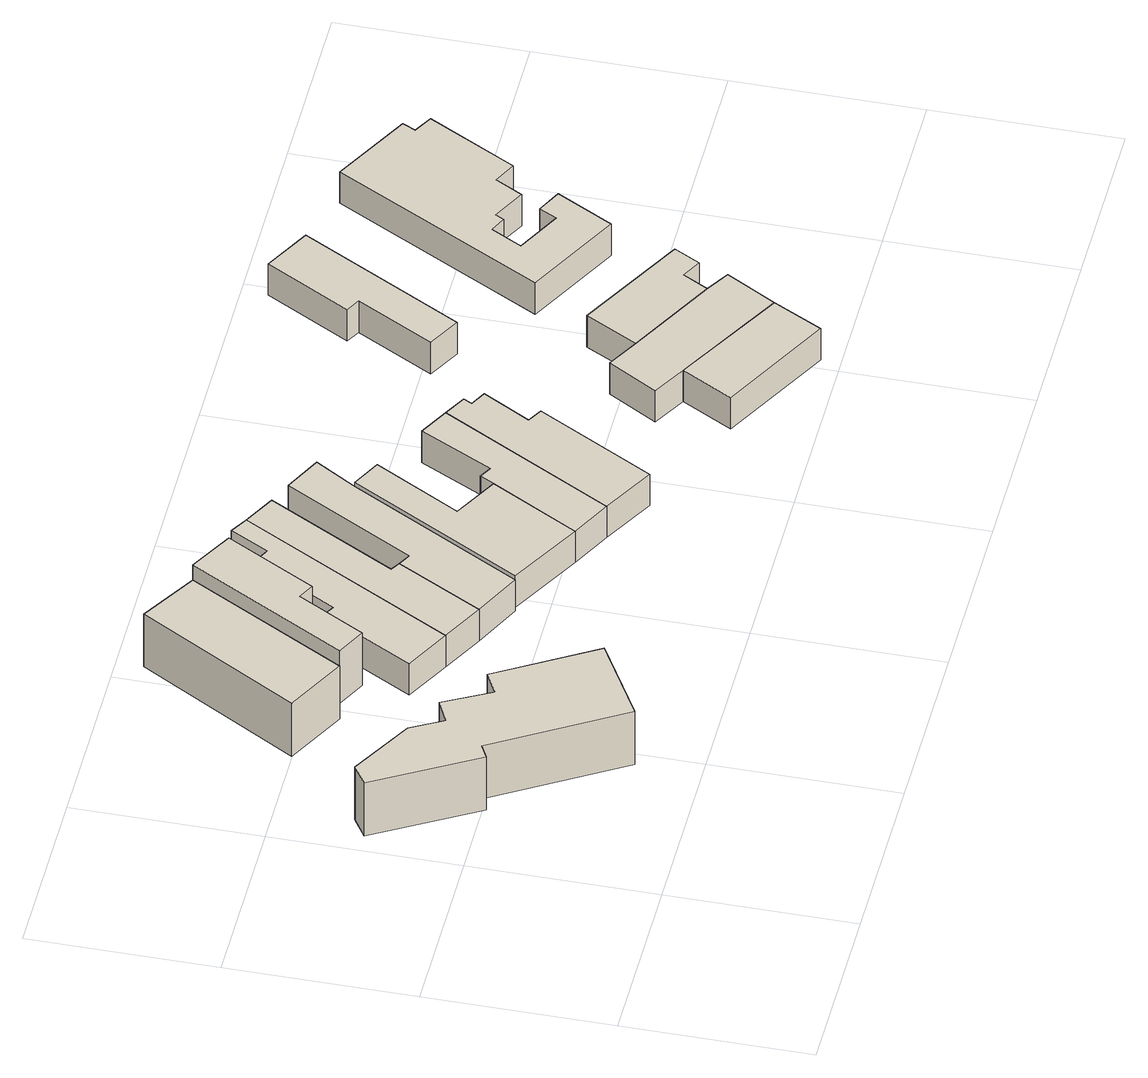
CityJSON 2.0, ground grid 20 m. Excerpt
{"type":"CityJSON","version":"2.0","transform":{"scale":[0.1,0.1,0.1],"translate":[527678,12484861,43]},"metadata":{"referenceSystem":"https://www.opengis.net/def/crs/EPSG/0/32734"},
"CityObjects":{
"building1":{"type":"Building","attributes":{"address":"4 Worcester Road Walmer Estate Cape Town","building":"house","building:levels":2,"building_height":6.9,"plus_code":"4FRW3C8R+64H","ground_height":60.6,"roof_height":67.5},"geometry":[{"type":"Solid","lod":"1","boundaries":[[[[0,1,2,3]],[[1,4,5,2]],[[4,6,7,5]],[[6,8,9,7]],[[8,10,11,9]],[[10,12,13,11]],[[12,14,15,13]],[[14,16,17,15]],[[16,18,19,17]],[[18,20,21,19]],[[20,0,3,21]],[[3,2,5,7,9,11,13,15,17,19,21]],[[20,18,16,14,12,10,8,6,4,1,0]]]]}]},
"building2":{"type":"Building","attributes":{"address":"7 Worcester Road Walmer Estate Cape Town","building":"house","building:levels":2,"building_height":6.9,"plus_code":"4FRW3C8R+85J","ground_height":59.17,"roof_height":66.07},"geometry":[{"type":"Solid","lod":"1","boundaries":[[[[22,23,24,25]],[[23,26,27,24]],[[26,28,29,27]],[[28,22,25,29]],[[25,24,27,29]],[[28,26,23,22]]]]}]},
"building3":{"type":"Building","attributes":{"address":"9 Worcester Road Walmer Estate Cape Town","building":"house","building:levels":2,"building_height":6.9,"plus_code":"4FRW3C8R+85Q","ground_height":61.11,"roof_height":68.01},"geometry":[{"type":"Solid","lod":"1","boundaries":[[[[30,31,32,33]],[[31,34,35,32]],[[34,36,37,35]],[[36,38,39,37]],[[38,40,41,39]],[[40,30,33,41]],[[33,32,35,37,39,41]],[[40,38,36,34,31,30]]]]}]},
"building4":{"type":"Building","attributes":{"address":"11 Worcester Road Walmer Estate Cape Town","building":"house","building:levels":1,"building_height":4.1,"plus_code":"4FRW3C8R+866","ground_height":61.11,"roof_height":65.21},"geometry":[{"type":"Solid","lod":"1","boundaries":[[[[42,43,44,45]],[[43,46,47,44]],[[46,48,49,47]],[[48,50,51,49]],[[50,52,53,51]],[[52,54,55,53]],[[54,56,57,55]],[[56,42,45,57]],[[45,44,47,49,51,53,55,57]],[[56,54,52,50,48,46,43,42]]]]}]},
"building5":{"type":"Building","attributes":{"address":"13 Worcester Road Walmer Estate Cape Town","building":"house","building:levels":1,"building_height":4.1,"plus_code":"4FRW3C8R+868","ground_height":61.11,"roof_height":65.21},"geometry":[{"type":"Solid","lod":"1","boundaries":[[[[42,58,59,45]],[[58,60,61,59]],[[60,62,63,61]],[[62,64,65,63]],[[64,43,44,65]],[[43,42,45,44]],[[45,59,61,63,65,44]],[[43,64,62,60,58,42]]]]}]},
"building6":{"type":"Building","attributes":{"address":"15 Walmer Estate Cape Town","building":"house","building:levels":1,"building_height":4.1,"plus_code":"4FRW3C8R+872","ground_height":61.11,"roof_height":65.21},"geometry":[{"type":"Solid","lod":"1","boundaries":[[[[66,67,68,69]],[[67,70,71,68]],[[70,72,73,71]],[[72,74,75,73]],[[74,60,61,75]],[[60,58,59,61]],[[58,66,69,59]],[[69,68,71,73,75,61,59]],[[58,60,74,72,70,67,66]]]]}]},
"building7":{"type":"Building","attributes":{"address":"17 Worcester Road Walmer Estate Cape Town","building":"house","building:levels":1,"building_height":4.1,"plus_code":"4FRW3C8R+77C","ground_height":61.67,"roof_height":65.77},"geometry":[{"type":"Solid","lod":"1","boundaries":[[[[76,77,78,79]],[[77,80,81,78]],[[80,82,83,81]],[[82,84,85,83]],[[84,86,87,85]],[[86,76,79,87]],[[79,78,81,83,85,87]],[[86,84,82,80,77,76]]]]}]},
"building8":{"type":"Building","attributes":{"address":"19 Worcester Road Walmer Estate Cape Town","building":"house","building:levels":1,"building_height":4.1,"plus_code":"4FRW3C8R+774","ground_height":61.67,"roof_height":65.77},"geometry":[{"type":"Solid","lod":"1","boundaries":[[[[82,80,81,83]],[[80,88,89,81]],[[88,90,91,89]],[[90,92,93,91]],[[92,94,95,93]],[[94,96,97,95]],[[96,82,83,97]],[[83,81,89,91,93,95,97]],[[96,94,92,90,88,80,82]]]]}]},
"building9":{"type":"Building","attributes":{"address":"21 Worcester Road Walmer Estate Cape Town","building":"house","building:levels":1,"building_height":4.1,"plus_code":"4FRW3C8R+68R","ground_height":61.67,"roof_height":65.77},"geometry":[{"type":"Solid","lod":"1","boundaries":[[[[88,98,99,89]],[[98,100,101,99]],[[100,102,103,101]],[[102,104,105,103]],[[104,106,107,105]],[[106,108,109,107]],[[108,90,91,109]],[[90,88,89,91]],[[89,99,101,103,105,107,109,91]],[[90,108,106,104,102,100,98,88]]]]}]},
"building10":{"type":"Building","attributes":{"address":"23A Worcester Road Walmer Estate Cape Town","building":"house","building:levels":1,"building_height":4.1,"plus_code":"4FRW3C8R+59P","ground_height":63.92,"roof_height":68.02},"geometry":[{"type":"Solid","lod":"1","boundaries":[[[[110,111,112,113]],[[111,114,115,112]],[[114,116,117,115]],[[116,110,113,117]],[[113,112,115,117]],[[116,114,111,110]]]]}]},
"building11":{"type":"Building","attributes":{"address":"23B Worcester Road Walmer Estate Cape Town","building":"house","building:levels":1,"building_height":4.1,"plus_code":"4FRW3C8R+698","ground_height":63.92,"roof_height":68.02},"geometry":[{"type":"Solid","lod":"1","boundaries":[[[[111,110,113,112]],[[110,118,119,113]],[[118,120,121,119]],[[120,122,123,121]],[[122,124,125,123]],[[124,126,127,125]],[[126,111,112,127]],[[112,113,119,121,123,125,127]],[[126,124,122,120,118,110,111]]]]}]},
"building12":{"type":"Building","attributes":{"address":"23C Worcester Road Walmer Estate Cape Town","building":"house","building:levels":1,"building_height":4.1,"plus_code":"4FRW3C8R+69X","ground_height":63.92,"roof_height":68.02},"geometry":[{"type":"Solid","lod":"1","boundaries":[[[[122,120,121,123]],[[120,128,129,121]],[[128,130,131,129]],[[130,132,133,131]],[[132,134,135,133]],[[134,122,123,135]],[[123,121,129,131,133,135]],[[134,132,130,128,120,122]]]]}]},
"building13":{"type":"Building","attributes":{"address":"22 Chester Road Walmer Estate Cape Town","building":"house","building:levels":1,"building_height":4.1,"plus_code":"4FRW3C8R+8CC","ground_height":58.74,"roof_height":62.84},"geometry":[{"type":"Solid","lod":"1","boundaries":[[[[136,137,138,139]],[[137,140,141,138]],[[140,142,143,141]],[[142,144,145,143]],[[144,146,147,145]],[[146,136,139,147]],[[139,138,141,143,145,147]],[[146,144,142,140,137,136]]]]}]},
"building14":{"type":"Building","attributes":{"address":"26 Chester Road Walmer Estate Cape Town","building":"house","building:levels":1,"building_height":4.1,"plus_code":"4FRW3C8R+8F8","ground_height":60.73,"roof_height":64.83},"geometry":[{"type":"Solid","lod":"1","boundaries":[[[[148,149,150,151]],[[149,152,153,150]],[[152,154,155,153]],[[154,156,157,155]],[[156,158,159,157]],[[158,160,161,159]],[[160,162,163,161]],[[162,164,165,163]],[[164,166,167,165]],[[166,168,169,167]],[[168,170,171,169]],[[170,172,173,171]],[[172,174,175,173]],[[174,176,177,175]],[[176,178,179,177]],[[178,148,151,179]],[[151,150,153,155,157,159,161,163,165,167,169,171,173,175,177,179]],[[178,176,174,172,170,168,166,164,162,160,158,156,154,152,149,148]]]]}]}
},
"vertices":[
[2,301,19],[66,192,19],[66,192,88],[2,301,88],[81,200,19],[81,200,88],[164,64,19],[164,64,88],[250,114,19],[250,114,88],[187,218,19],[187,218,88],[163,205,19],[163,205,88],[136,255,19],[136,255,88],[111,243,19],[111,243,88],[92,277,19],[92,277,88],[24,315,19],[24,315,88],
[184,366,4],[278,535,4],[278,535,73],[184,366,73],[218,571,4],[218,571,73],[119,400,4],[119,400,73],
[278,535,24],[184,366,24],[184,366,93],[278,535,93],[215,350,24],[215,350,93],[255,422,24],[255,422,93],[272,413,24],[272,413,93],[325,509,24],[325,509,93],
[260,276,24],[386,505,24],[386,505,65],[260,276,65],[367,516,24],[367,516,65],[345,475,24],[345,475,65],[327,484,24],[327,484,65],[277,393,24],[277,393,65],[265,400,24],[265,400,65],[211,302,24],[211,302,65],
[305,252,24],[305,252,65],[355,344,24],[355,344,65],[345,350,24],[345,350,65],[420,487,24],[420,487,65],
[356,227,24],[458,412,24],[458,412,65],[356,227,65],[485,456,24],[485,456,65],[445,476,24],[445,476,65],[368,337,24],[368,337,65],
[458,412,29],[356,227,29],[356,227,70],[458,412,70],[434,184,29],[434,184,70],[486,278,29],[486,278,70],[438,304,29],[438,304,70],[489,396,29],[489,396,70],
[477,162,29],[477,162,70],[579,347,29],[579,347,70],[547,364,29],[547,364,70],[507,286,29],[507,286,70],[494,293,29],[494,293,70],
[533,131,29],[533,131,70],[602,256,29],[602,256,70],[586,265,29],[586,265,70],[615,316,29],[615,316,70],[598,325,29],[598,325,70],[603,334,29],[603,334,70],
[784,61,52],[666,127,52],[666,127,93],[784,61,93],[636,72,52],[636,72,93],[756,8,52],[756,8,93],
[815,115,52],[815,115,93],[790,130,52],[790,130,93],[695,181,52],[695,181,93],[661,200,52],[661,200,93],[630,147,52],[630,147,93],
[805,157,52],[805,157,93],[826,146,52],[826,146,93],[841,174,52],[841,174,93],[725,237,52],[725,237,93],
[790,573,0],[740,482,0],[740,482,41],[790,573,41],[755,474,0],[755,474,41],[710,391,0],[710,391,41],[745,372,0],[745,372,41],[840,546,0],[840,546,41],
[917,529,20],[797,305,20],[797,305,61],[917,529,61],[899,251,20],[899,251,61],[932,312,20],[932,312,61],[906,325,20],[906,325,61],[896,306,20],[896,306,61],[848,331,20],[848,331,61],[866,364,20],[866,364,61],[883,356,20],[883,356,61],[888,365,20],[888,365,61],[923,347,20],[923,347,61],[939,376,20],[939,376,61],[963,364,20],[963,364,61],[1014,459,20],[1014,459,61],[994,470,20],[994,470,61],[1001,484,20],[1001,484,61]
]}
